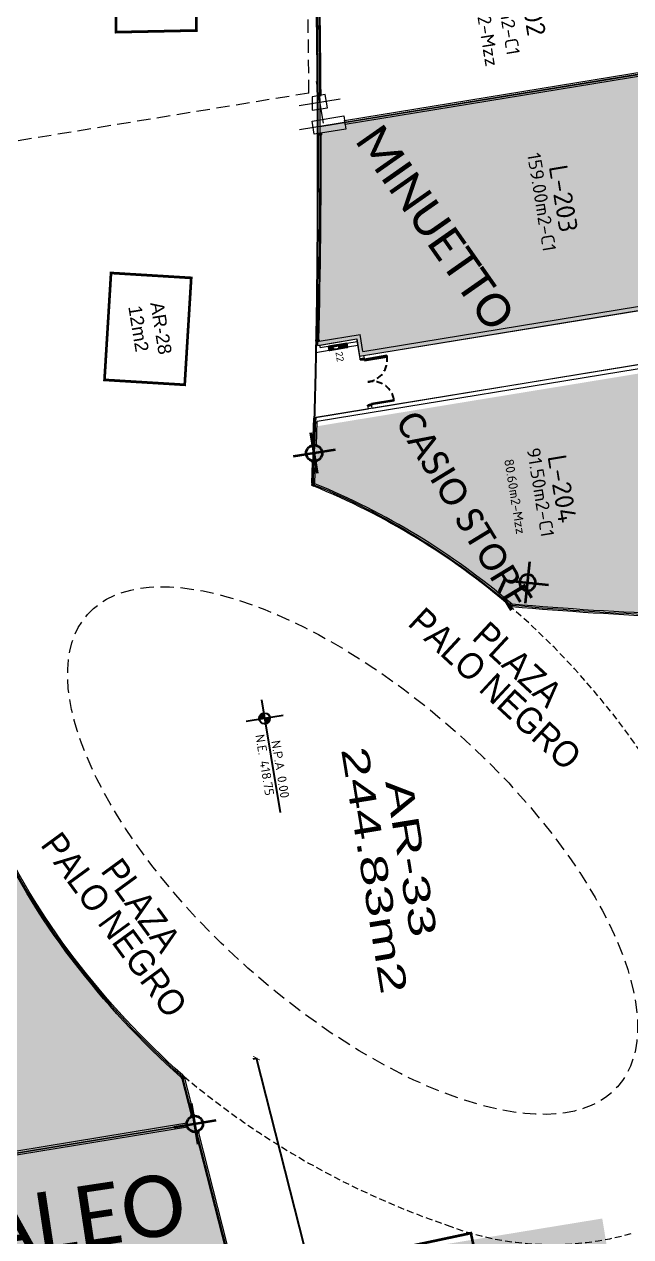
# Model space of a CAD drawing. Header units: metres. Extents: x 2 to 659295185, y -28 to 1124222152.
# Drawn here: x 655544.74 to 655567.38, y 1126294.6 to 1126339.88 of the extents above; entities that cross this region are included whole.
import ezdxf
from ezdxf.enums import TextEntityAlignment as Align

# ---------------------------------------------------------------- set-up
doc = ezdxf.new("R2010")
doc.units = ezdxf.units.M
doc.header["$MEASUREMENT"] = 0
for name, pattern in [('CCSM_C1_CUERPO EL$0$CONTINUA', [0]), ('CCSM_C1_CUERPO EL$0$DASHED', [0.75, 0.5, -0.25]), ('CCSM_C1_CUERPO FM$0$CONTINUA', [0]), ('CCSM_C1_CUERPO FM$0$DASHED', [0.75, 0.5, -0.25]), ('CCSM_C1_CUERPO FM$0$HIDDEN', [0.375, 0.25, -0.125]), ('CONTINUA', [0]), ('DASHDOT', [1, 0.5, -0.25, 0, -0.25]), ('DASHED', [0.75, 0.5, -0.25])]:
    doc.linetypes.add(name, pattern=pattern)
doc.layers.get('0').update_dxf_attribs({"linetype": 'CONTINUOUS'})
for name, color, linetype in [('CCSM_C1_CUERPO CK$0$A-LOCAL ID', 7, 'CONTINUOUS'), ('CCSM_C1_CUERPO CK$0$ID_Nº LOCAL', 7, 'CONTINUOUS'), ('CCSM_C1_CUERPO CK$0$ID_RUBRO', 7, 'CONTINUOUS'), ('CCSM_C1_CUERPO EL$0$A-AREAS COMERCIALES', 151, 'CONTINUOUS'), ('CCSM_C1_CUERPO EL$0$A-FRENTE DE LOCAL', 4, 'CONTINUOUS'), ('CCSM_C1_CUERPO EL$0$A-LOCAL ID', 7, 'CONTINUOUS'), ('CCSM_C1_CUERPO EL$0$A-MARCOS LOCALES', 4, 'CONTINUOUS'), ('CCSM_C1_CUERPO EL$0$A-PARED', 2, 'CCSM_C1_CUERPO EL$0$CONTINUA'), ('CCSM_C1_CUERPO EL$0$A-PROYECCIONES', 5, 'CCSM_C1_CUERPO EL$0$DASHED'), ('CCSM_C1_CUERPO EL$0$ID_AREA EXACTA', 7, 'CONTINUOUS'), ('CCSM_C1_CUERPO EL$0$ID_Nº LOCAL', 7, 'CONTINUOUS'), ('CCSM_C1_CUERPO EL$0$ID_RUBRO', 7, 'CONTINUOUS'), ('CCSM_C1_CUERPO FM$0$A-AREAS COMERCIALES', 151, 'CONTINUOUS'), ('CCSM_C1_CUERPO FM$0$A-EQUIPOS', 9, 'CONTINUOUS'), ('CCSM_C1_CUERPO FM$0$A-FRENTE DE LOCAL', 4, 'CCSM_C1_CUERPO FM$0$CONTINUA'), ('CCSM_C1_CUERPO FM$0$A-LOCAL ID', 7, 'CONTINUOUS'), ('CCSM_C1_CUERPO FM$0$A-MARCOS  LOCALES', 4, 'CCSM_C1_CUERPO FM$0$CONTINUA'), ('CCSM_C1_CUERPO FM$0$A-PARED', 2, 'CCSM_C1_CUERPO FM$0$CONTINUA'), ('CCSM_C1_CUERPO FM$0$A-PROYECCIONES', 5, 'CCSM_C1_CUERPO FM$0$DASHED'), ('CCSM_C1_CUERPO FM$0$A-PUERTA', 5, 'CCSM_C1_CUERPO FM$0$CONTINUA'), ('CCSM_C1_CUERPO FM$0$A-TEXTOS NIVELES', 7, 'CONTINUOUS'), ('CCSM_C1_CUERPO FM$0$ID_AREA EXACTA', 7, 'CONTINUOUS'), ('CCSM_C1_CUERPO FM$0$ID_Nº LOCAL', 7, 'CONTINUOUS'), ('CCSM_C1_CUERPO FM$0$ID_RUBRO', 7, 'CONTINUOUS'), ('CCSM_XREF KIOSKOSE$0$Kiosco General', 154, 'CONTINUOUS'), ('DIVISION EDIFICIOS', 5, 'CONTINUOUS'), ('MESAS DE FERIA', 7, 'CONTINUOUS')]:
    doc.layers.add(name, color=color, linetype=linetype)
for name, color, linetype, lineweight in [('CCSM_C1_CUERPO FM$0$ENUMERACIÓN DE CAJETIN DE EXTINSIÓN', 8, 'CONTINUOUS', 0), ('CCSM_XREF ESTRUCTURA15$0$E-CL-COLUMNA', 2, 'CONTINUOUS', 35), ('CCSM_XREF ESTRUCTURA15$0$E-CM-COLUMNA', 2, 'CONTINUOUS', 35), ('LOCALES ASIGNADOS', 41, 'DASHDOT', 0), ('LOCALES PROPIOS', 101, 'CONTINUA', 0), ('NOMBRES LOCATARIOS', 7, 'CONTINUA', 0)]:
    doc.layers.add(name, color=color, linetype=linetype, lineweight=lineweight)
doc.styles.add('ARIAL', font='txt')
doc.styles.add('B', font='arial.ttf')
doc.styles.add('CCSM_C1_CUERPO CK$0$ROMANS', font='romans__.ttf')
doc.styles.add('CCSM_C1_CUERPO CK$0$sigo', font='arial.ttf', dxfattribs={"width": 0.9})
doc.styles.add('CCSM_C1_CUERPO EL$0$ROMANS', font='romans__.ttf')
doc.styles.add('CCSM_C1_CUERPO FM$0$ROMANS', font='romans__.ttf')
doc.styles.add('CCSM_C1_CUERPO FM$0$Standard', font='txt_____.ttf')
doc.styles.add('CCSM_XREF KIOSKOSE$0$Standard', font='txt')
doc.styles.get("Standard").update_dxf_attribs({"font": 'tahoma.ttf'})
doc.dimstyles.new('ISO-25', dxfattribs={"dimtxt": 2.5, "dimasz": 2.5, "dimexe": 1.25, "dimexo": 0.625, "dimtad": 1, "dimtxsty": 'Standard', "dimcen": 2.5, "dimadec": 0, "dimazin": 0, "dimtfac": 1, "dimtmove": 0, "dimatfit": 3, "dimfxl": 1, "dimarcsym": 0})

# ---------------------------------------------------------------- blocks, each defined once
blk = doc.blocks.new('CCSM_C1_CUERPO EL$0$MARCO LOCAL-COLUMNA')
at = {"layer": 'CCSM_C1_CUERPO EL$0$A-MARCOS LOCALES'}
for points in [[(655585.123, 1126575.588), (655585.173, 1126575.588), (655585.173, 1126575.488), (655585.123, 1126575.488)], [(655585.128, 1126575.583), (655585.168, 1126575.583), (655585.168, 1126575.493), (655585.128, 1126575.493)]]:
    blk.add_lwpolyline(points, close=True, dxfattribs=at)
blk = doc.blocks.new('CCSM_C1_CUERPO EL$0$IDENT LOCAL')
at = {"style": 'CCSM_C1_CUERPO EL$0$ROMANS'}
for tag, height, p in [('NºLOCAL', 0.7, (0.201, 1.671)), ('AREA-EXACTA', 0.5, (0, 0.85)), ('RUBRO', 0.35, (0, 0)), ('USO', 0.35, (0, -0.85))]:
    blk.add_attdef(tag, text='', height=height, dxfattribs=at).set_placement(p, align=Align.BOTTOM_CENTER)
blk = doc.blocks.new('CCSM_C1_CUERPO FM$0$FRENTE DE LOCAL2')
for points in [[(-0.05, -0.05), (-0.05, 0), (0.05, 0), (0.05, -0.05)], [(-0.045, -0.045), (-0.045, -0.005), (0.045, -0.005), (0.045, -0.045)]]:
    blk.add_lwpolyline(points, close=True)
blk = doc.blocks.new('CCSM_C1_CUERPO FM$0$A$C53A11516')
for p, q in [((-1.955, 0.985), (-1.955, 0.135)), ((-1.955, 0.985), (-1.915, 0.985)), ((-1.915, 0.135), (-1.915, 0.985)), ((-0.285, 0.135), (-0.285, 0.985)), ((-0.245, 0.985), (-0.285, 0.985)), ((-0.245, 0.985), (-0.245, 0.135)), ((-2, 0.12), (-1.985, 0.12)), ((-1.985, 0.12), (-1.985, 0.135)), ((-1.985, 0.135), (-1.96, 0.135)), ((-1.96, 0.135), (-1.96, 0.09)), ((-1.96, 0.09), (-1.95, 0.09)), ((-1.95, 0.09), (-1.96, -0.015)), ((-1.955, 0.135), (-1.915, 0.135)), ((-0.245, 0.135), (-0.285, 0.135)), ((-0.25, 0.09), (-0.24, -0.015)), ((-0.24, 0.09), (-0.25, 0.09)), ((-0.24, 0.135), (-0.24, 0.09)), ((-0.215, 0.135), (-0.24, 0.135)), ((-0.215, 0.12), (-0.215, 0.135)), ((-0.2, 0.12), (-0.215, 0.12)), ((-2, 0), (-1.985, 0)), ((-1.985, 0), (-1.985, -0.015)), ((-1.985, -0.015), (-1.96, -0.015)), ((-0.215, -0.015), (-0.24, -0.015)), ((-0.2, 0), (-0.215, 0)), ((-0.215, 0), (-0.215, -0.015))]:
    blk.add_line(p, q)
at = {"color": 8, "linetype": 'CCSM_C1_CUERPO FM$0$HIDDEN'}
for centre, start, end in [((-1.915, 0.169), 357.5915, 90), ((-0.285, 0.169), 90, 182.4085)]:
    blk.add_arc(centre, 0.816, start, end, dxfattribs=at)
blk = doc.blocks.new('CCSM_C1_CUERPO FM$0$nivel para plantas')
h = blk.add_hatch(color=251)
h.paths.add_polyline_path([(0.2, 0, 0.414214), (0, 0.2), (0, 0)])
h.paths.add_polyline_path([(0, 0), (-0.2, 0, 0.414214), (0, -0.2)])
at = {"color": 251}
blk.add_line((-0.7, 0), (3.56, 0), dxfattribs=at)
blk.add_lwpolyline([(0, 0.7), (0, 0), (0, -0.7)], dxfattribs=at)
blk.add_circle((0, 0), 0.2, dxfattribs=at)
at = {"char_height": 0.34, "attachment_point": 1, "style": 'CCSM_C1_CUERPO FM$0$Standard'}
for s, insert, width in [('{\\Fromans|c0;\\C7;N.P.A 0.00}', (0.877, 0.444), 2.70141), ('{\\Fromans|c0;N.E. 418.75}', (0.56, -0.104), 3.02544)]:
    blk.add_mtext(s, dxfattribs=dict(at, insert=insert, width=width))
blk = doc.blocks.new('CCSM_C1_CUERPO FM$0$CAJA DE MANGUERA')
for points in [[(0.444, 0.073), (0.473, -0.106), (0.44, -0.111), (0.417, 0.034), (-0.406, -0.1), (-0.382, -0.246), (-0.415, -0.251), (-0.444, -0.073)], [(0.417, 0.034), (0.44, -0.111), (-0.382, -0.246), (-0.406, -0.1)], [(0.299, 0.008), (0.393, -0.108), (0.246, -0.132)], [(-0.378, -0.123), (-0.288, -0.201), (-0.303, -0.111), (-0.363, -0.214)]]:
    blk.add_lwpolyline(points, close=True)
for points in [[(-0.295, -0.156), (-0.019, -0.111), (-0.012, -0.152)], [(-0.248, -0.149), (-0.241, -0.193)], [(-0.196, -0.14), (-0.189, -0.185)], [(-0.151, -0.133), (-0.144, -0.177)], [(-0.107, -0.125), (-0.1, -0.17)], [(-0.062, -0.118), (-0.055, -0.163)]]:
    blk.add_lwpolyline(points)
blk = doc.blocks.new('CCSM_C1_CUERPO FM$0$IDENT LOCAL')
at = {"style": 'CCSM_C1_CUERPO FM$0$ROMANS'}
for tag, height, p in [('NºLOCAL', 0.7, (0, 1.514)), ('AREA-EXACTA', 0.5, (0, 0.85)), ('RUBRO', 0.35, (0, 0)), ('USO', 0.35, (0, -0.85))]:
    blk.add_attdef(tag, text='', height=height, dxfattribs=at).set_placement(p, align=Align.BOTTOM_CENTER)
blk = doc.blocks.new('CCSM_XREF ESTRUCTURA15$0$CCSM_COLUM REDONDA')
at = {"color": 5}
for p, q in [((0, 0.774), (0, -0.774)), ((-0.789, 0), (0.789, 0))]:
    blk.add_line(p, q, dxfattribs=at)
blk.add_circle((0, 0), 0.3)
blk = doc.blocks.new('CCSM_C1_CUERPO CK$0$IDENT LOCAL')
at = {"style": 'CCSM_C1_CUERPO CK$0$ROMANS'}
for tag, height, p in [('AREA-EXACTA', 0.5, (0.869, 0.18)), ('NºLOCAL', 0.7, (1.954, 0.057)), ('RUBRO', 0.35, (0, 0)), ('USO', 0.35, (-0.839, -0.137))]:
    blk.add_attdef(tag, text='', height=height, rotation=279.30845, dxfattribs=at).set_placement(p, align=Align.BOTTOM_CENTER)
blk = doc.blocks.new('_ArchTick')
at = {"color": 0, "linetype": 'ByBlock', "const_width": 0.15}
blk.add_lwpolyline([(-0.5, -0.5), (0.5, 0.5)], dxfattribs=at)
blk = doc.blocks.new('*D2149')
at = {"layer": 'MESAS DE FERIA', "color": 0, "lineweight": -2, "transparency": 16777216}
for p, q in [((655553.286, 1126301.24), (655553.426, 1126301.276)), ((655569.975, 1126236.264), (655553.407, 1126301.271)), ((655569.854, 1126236.233), (655569.994, 1126236.269))]:
    blk.add_line(p, q, dxfattribs=at)
at = {"layer": 'MESAS DE FERIA', "color": 0, "lineweight": -2, "transparency": 16777216, "xscale": 0.2, "yscale": 0.2, "zscale": 0.2}
for p, rotation in [((655553.407, 1126301.271), 104.2984880447037), ((655569.975, 1126236.264), 284.2984880447037)]:
    blk.add_blockref('_ArchTick', p, dxfattribs=dict(at, rotation=rotation))
at = {"layer": 'MESAS DE FERIA', "color": 0, "transparency": 16777216, "insert": (655562.014, 1126268.85), "char_height": 0.4, "attachment_point": 5, "rotation": 284.2985, "style": 'ARIAL'}
blk.add_mtext('67,09', dxfattribs=at)
blk = doc.blocks.new('sectoresd')
at = {"layer": 'DIVISION EDIFICIOS', "ltscale": 0.005, "insert": (655563.727, 1126294.153), "char_height": 10.3047, "width": 148.24864, "attachment_point": 5, "rotation": 279.3085, "style": 'B'}
blk.add_mtext('{\\fCentury Gothic|b0|i0|c0|p34;M}', dxfattribs=at)

msp = doc.modelspace()

# ---------------------------------------------------------------- hatches: boundary and pattern name
at = {"layer": 'LOCALES ASIGNADOS'}
h = msp.add_hatch(color=256, dxfattribs=at)
edge = h.paths.add_edge_path()
edge.add_arc((219491.1056, 1054914.3756), 441878.9229, 9.308049718, 9.309563548, ccw=False)
edge.add_line((655551.8097, 1126384.9626), (655564.5398, 1126387.0492))
edge.add_line((655564.5398, 1126387.0492), (655562.5867, 1126398.9652))
edge.add_line((655562.5867, 1126398.9652), (655552.3922, 1126397.2942))
edge.add_line((655552.3922, 1126397.2942), (655552.4569, 1126396.8995))
edge.add_line((655552.4569, 1126396.8995), (655549.9212, 1126396.4839))
h = msp.add_hatch(color=256, dxfattribs=at)
edge = h.paths.add_edge_path()
edge.add_line((655527.1552, 1126387.0016), (655538.9973, 1126388.9427))
edge.add_arc((823018.0965, 1153841.5836), 169714.1602, 189.306932041, 189.308957667, ccw=False)
edge.add_line((655538.0268, 1126394.8637), (655526.1848, 1126392.9226))
edge.add_line((655526.1848, 1126392.9226), (655527.1552, 1126387.0016))
h.paths.add_polyline_path([(655539.9677, 1126383.0216), (655538.9972, 1126388.9427), (655527.1552, 1126387.0017), (655528.1257, 1126381.0806)])
h = msp.add_hatch(color=256, dxfattribs=at)
edge = h.paths.add_edge_path()
edge.add_line((655551.1062, 1126298.8145), (655550.6588, 1126300.5608))
edge.add_arc((655571.2475, 1126323.7686), 31.0242, 217.27656, 228.42229, ccw=False)
edge.add_arc((655567.1626, 1126320.7728), 25.9594, 203.9575, 217.47569, ccw=False)
edge.add_line((655543.4396, 1126310.2317), (655532.6959, 1126305.596))
edge.add_arc((655815.9766, 1126429.1483), 309.052, 203.105828, 203.564314, ccw=False)
edge.add_line((655531.7163, 1126307.8668), (655522.794, 1126304.1117))
edge.add_arc((603859.0704, 1103270.5705), 56565.7525, 24.01875684, 24.0290273, ccw=False)
edge.add_line((655526.922, 1126294.8505), (655551.1062, 1126298.8145))
h = msp.add_hatch(color=256, dxfattribs=at)
edge = h.paths.add_edge_path()
edge.add_line((655542.2592, 1126283.1775), (655541.4492, 1126288.1193))
edge.add_line((655541.4492, 1126288.1193), (655553.3468, 1126290.0694))
edge.add_line((655553.3468, 1126290.0694), (655551.1062, 1126298.8145))
edge.add_line((655551.1062, 1126298.8145), (655526.922, 1126294.8505))
edge.add_arc((658386.4635, 1127639.4491), 3159.8929, 205.1836031, 205.4476937)
edge.add_line((655533.1499, 1126281.6844), (655542.2592, 1126283.1775))
at = {"layer": 'LOCALES PROPIOS'}
for points in [[(655571.5612, 1126338.6476), (655555.7719, 1126336.0596, -0.0062297), (655555.6838, 1126327.8877), (655557.1548, 1126328.1288), (655557.2599, 1126327.4874), (655572.9684, 1126330.0621)], [(655568.4103, 1126326.959), (655555.5969, 1126324.8588), (655555.5169, 1126322.6971), (655556.2544, 1126322.3885), (655556.6876, 1126322.194), (655557.0668, 1126322.0155), (655557.4619, 1126321.8211), (655557.7705, 1126321.6631), (655558.1959, 1126321.4362), (655558.8314, 1126321.0771), (655559.5021, 1126320.6709), (655559.8524, 1126320.4487), (655560.1498, 1126320.2547), (655560.6927, 1126319.8871), (655561.0071, 1126319.6661), (655561.5971, 1126319.2346), (655562.2781, 1126318.7078), (655562.9052, 1126318.194), (655569.1612, 1126317.7935), (655569.3052, 1126321.4993)]]:
    msp.add_hatch(color=101, dxfattribs=at).paths.add_polyline_path(points)

# ---------------------------------------------------------------- linework, layer by layer
at = {"layer": 'CCSM_C1_CUERPO EL$0$A-AREAS COMERCIALES', "lineweight": 5}
msp.add_lwpolyline([(655571.5612, 1126338.6473), (655570.4715, 1126345.2962), (655555.6821, 1126342.8722, -0.0054582), (655555.7719, 1126336.0596)], format="xyb", close=True, dxfattribs=at)
at = {"layer": 'CCSM_C1_CUERPO EL$0$A-FRENTE DE LOCAL', "lineweight": 5}
for centre, radius, start, end in [((655243.9213, 1126335.3621), 311.8012, 0.352767, 1.356063), ((655244.0555, 1126335.3647), 311.767, 0.352427, 1.356181)]:
    msp.add_arc(centre, radius, start, end, dxfattribs=at)
at = {"layer": 'CCSM_C1_CUERPO EL$0$A-PARED', "lineweight": 5}
for p, q in [((655634.3769, 1126338.1007), (655557.7314, 1126325.5379)), ((655568.308, 1126327.1195), (655555.678, 1126325.0493)), ((655557.5834, 1126325.5137), (655555.5324, 1126325.1775))]:
    msp.add_line(p, q, dxfattribs=at)
msp.add_lwpolyline([(655571.3024, 1126338.6811), (655571.3266, 1126338.5331), (655556.7215, 1126336.1392), (655556.6973, 1126336.2872)], close=True, dxfattribs=at)
at = {"layer": 'CCSM_C1_CUERPO EL$0$A-PROYECCIONES', "lineweight": 5}
msp.add_lwpolyline([(655555.3669, 1126337.3102), (655544.1699, 1126335.4749, 0.0398086), (655540.3564, 1126383.1215), (655538.4858, 1126394.5335), (655549.539, 1126396.3452), (655551.4152, 1126384.8986, -0.0382915)], format="xyb", close=True, dxfattribs=at)
at = {"layer": 'CCSM_C1_CUERPO FM$0$A-AREAS COMERCIALES', "lineweight": 5}
for points in [[(655557.2599, 1126327.4874), (655572.9684, 1126330.0621), (655571.5612, 1126338.6476), (655555.7719, 1126336.0596, -0.0062297), (655555.6838, 1126327.8877), (655557.1548, 1126328.1288), (655557.2599, 1126327.4874)], [(655527.0883, 1126294.8777), (655551.1062, 1126298.8145), (655550.6588, 1126300.5608, -0.0486708), (655546.5609, 1126304.9784, -0.0590528), (655543.4396, 1126310.2317), (655532.6959, 1126305.596, 0.0026281), (655531.7101, 1126307.8642), (655522.9288, 1126304.1665), (655527.0883, 1126294.8777)]]:
    msp.add_lwpolyline(points, format="xyb", dxfattribs=at)
msp.add_lwpolyline([(655569.1614, 1126317.7981), (655569.3052, 1126321.4993), (655568.3578, 1126327.2797), (655555.6185, 1126325.1916, 0.0019969), (655555.5169, 1126322.6971, -0.0438284), (655559.3899, 1126320.7406, -0.0366341), (655562.9052, 1126318.194, 0.0132526)], format="xyb", close=True, dxfattribs=at)
msp.add_lwpolyline([(655533.1488, 1126281.6843), (655542.2592, 1126283.1775), (655541.4492, 1126288.1193), (655553.3468, 1126290.0694), (655551.1062, 1126298.8145), (655527.0883, 1126294.8777), (655533.3378, 1126281.7152)], dxfattribs=at)
at = {"layer": 'CCSM_C1_CUERPO FM$0$A-FRENTE DE LOCAL', "lineweight": 5}
for p, q in [((655555.469, 1126322.75), (655555.4989, 1126323.5172)), ((655555.5988, 1126323.5134), (655555.5678, 1126322.746)), ((655550.6227, 1126300.4999), (655550.9706, 1126299.1423)), ((655550.7196, 1126300.5247), (655551.0675, 1126299.167)), ((655551.1446, 1126298.463), (655553.2534, 1126290.1952)), ((655551.2415, 1126298.4877), (655553.3503, 1126290.2199))]:
    msp.add_line(p, q, dxfattribs=at)
for points in [[(655550.5882, 1126300.5566, -0.0482666), (655546.5212, 1126304.9481, -0.0572338), (655543.4483, 1126310.083, -0.0577025)], [(655550.6546, 1126300.6312, -0.0482508), (655546.6006, 1126305.0088, -0.0572344), (655543.5394, 1126310.1242, -0.0577042)]]:
    msp.add_lwpolyline(points, format="xyb", dxfattribs=at)
for centre, radius, start, end in [((655247.613, 1126335.3095), 308.1097, 358.659333, 0.081563), ((655248.1883, 1126335.3034), 307.6345, 358.658166, 0.082842), ((655545.388, 1126297.7832), 26.8457, 49.47031, 67.76899), ((655545.4039, 1126297.8054), 26.9185, 49.46775, 67.78388), ((655573.4305, 1126435.0777), 117.4067, 264.878234, 267.84693), ((655573.4087, 1126434.7355), 116.9639, 264.873849, 267.851341)]:
    msp.add_arc(centre, radius, start, end, dxfattribs=at)
at = {"layer": 'CCSM_C1_CUERPO FM$0$A-MARCOS  LOCALES', "lineweight": 5}
for points in [[(655555.582, 1126322.7258), (655555.5689, 1126322.746), (655555.469, 1126322.75), (655555.4655, 1126322.6648), (655555.5447, 1126322.633)], [(655555.5763, 1126322.7252), (655555.5661, 1126322.7411), (655555.4738, 1126322.7448), (655555.4707, 1126322.6681), (655555.5419, 1126322.6395)], [(655562.9581, 1126318.2394), (655562.8976, 1126318.2645), (655562.8334, 1126318.1878), (655562.8838, 1126318.1457), (655562.9492, 1126318.1398)], [(655562.9528, 1126318.2362), (655562.8991, 1126318.2585), (655562.8405, 1126318.1884), (655562.8858, 1126318.1505), (655562.9447, 1126318.1453)], [(655550.5882, 1126300.5566), (655550.6227, 1126300.4999), (655550.7196, 1126300.5247), (655550.7034, 1126300.588), (655550.6546, 1126300.6312)], [(655550.5944, 1126300.556), (655550.6251, 1126300.5056), (655550.7135, 1126300.5283), (655550.6989, 1126300.5853), (655550.655, 1126300.6242)]]:
    msp.add_lwpolyline(points, close=True, dxfattribs=at)
at = {"layer": 'CCSM_C1_CUERPO FM$0$A-PARED', "lineweight": 5}
for p, q in [((655557.3837, 1126327.6596), (655572.8701, 1126330.198)), ((655557.4079, 1126327.5116), (655573.9306, 1126330.2198)), ((655555.6232, 1126327.6285), (655555.6378, 1126328.0507)), ((655555.7431, 1126328.0494), (655555.6378, 1126328.0507)), ((655555.7431, 1126328.0494), (655557.2785, 1126328.3011)), ((655555.7828, 1126327.9039), (655557.1548, 1126328.1288)), ((655557.3837, 1126327.6596), (655557.2785, 1126328.3011)), ((655555.6232, 1126327.6285), (655556.1214, 1126327.7101)), ((655555.7794, 1126327.8061), (655556.7781, 1126327.9698)), ((655555.7794, 1126327.8061), (655555.7828, 1126327.9039)), ((655556.1214, 1126327.7101), (655556.0971, 1126327.8582)), ((655557.7152, 1126325.6366), (655557.5672, 1126325.6124)), ((655557.5672, 1126325.6124), (655557.5834, 1126325.5137)), ((655557.7314, 1126325.5379), (655557.7152, 1126325.6366)), ((655555.5324, 1126325.1775), (655555.4971, 1126324.1579)), ((655555.647, 1126324.1527), (655555.678, 1126325.0493))]:
    msp.add_line(p, q, dxfattribs=at)
for points in [[(655571.3024, 1126338.6811), (655571.3266, 1126338.5331), (655556.7215, 1126336.1392), (655556.6973, 1126336.2873)], [(655557.1703, 1126328.0341), (655557.1945, 1126327.886), (655556.8024, 1126327.8218), (655556.7781, 1126327.9698)]]:
    msp.add_lwpolyline(points, close=True, dxfattribs=at)
for points in [[(655557.4079, 1126327.5116), (655557.4241, 1126327.4129), (655557.2761, 1126327.3887), (655557.1548, 1126328.1288)], [(655550.8074, 1126298.8415), (655539.0055, 1126296.9071)], [(655550.8316, 1126298.6935), (655539.0297, 1126296.759)]]:
    msp.add_lwpolyline(points, dxfattribs=at)
at = {"layer": 'CCSM_C1_CUERPO FM$0$A-PROYECCIONES', "lineweight": 5, "ltscale": 0.5}
for points in [[(655562.8838, 1126318.1457, -0.1533938), (655572.0662, 1126303.2126, -1.8485057)], [(655550.7034, 1126300.588, 0.0928742), (655560.524, 1126295.0322, 0.1630316), (655567.4594, 1126294.7387)]]:
    msp.add_lwpolyline(points, format="xyb", dxfattribs=at)
at = {"layer": 'CCSM_XREF ESTRUCTURA15$0$E-CL-COLUMNA', "color": 5, "lineweight": 5}
for p, q in [((655555.6409, 1126337.7495), (655555.8961, 1126336.1926)), ((655555.005, 1126336.8459), (655556.5319, 1126337.0962))]:
    msp.add_line(p, q, dxfattribs=at)
at = {"layer": 'CCSM_XREF ESTRUCTURA15$0$E-CL-COLUMNA', "lineweight": 5}
msp.add_lwpolyline([(655555.4839, 1126336.6711), (655556.0556, 1126336.7648), (655555.9747, 1126337.2582), (655555.4813, 1126337.1773)], close=True, dxfattribs=at)
at = {"layer": 'CCSM_XREF ESTRUCTURA15$0$E-CM-COLUMNA', "color": 5, "lineweight": 5}
msp.add_line((655557.2261, 1126336.2979), (655555.0084, 1126335.9344), dxfattribs=at)
at = {"layer": 'CCSM_XREF ESTRUCTURA15$0$E-CM-COLUMNA', "lineweight": 5}
msp.add_lwpolyline([(655556.7498, 1126335.9665), (655555.5656, 1126335.7724), (655555.4847, 1126336.2658), (655556.6689, 1126336.4599)], close=True, dxfattribs=at)
at = {"layer": 'CCSM_XREF KIOSKOSE$0$Kiosco General', "linetype": 'DASHED', "lineweight": 5, "const_width": 0.1}
for points in [[(655551.1683, 1126339.6495), (655548.169, 1126339.5878), (655548.0867, 1126343.5869), (655551.086, 1126343.6487)], [(655550.7282, 1126326.4182), (655550.9721, 1126330.4107), (655547.9777, 1126330.5937), (655547.7337, 1126326.6012)], [(655562.2442, 1126290.8226), (655561.4123, 1126294.7352), (655558.4779, 1126294.1113), (655559.3097, 1126290.1987)]]:
    msp.add_lwpolyline(points, close=True, dxfattribs=at)
at = {"layer": 'CCSM_XREF KIOSKOSE$0$Kiosco General', "linetype": 'DASHED', "lineweight": 5}
msp.add_ellipse((655556.997, 1126309.0244), major_axis=(-9.8923, 8.8196), ratio=0.4437073, dxfattribs=at)
at = {"layer": 'MESAS DE FERIA'}
msp.add_arc((655191.3752, 1126334.5231), 364.3268, 358.138152, 12.175695, dxfattribs=at)

# ---------------------------------------------------------------- block references
at = {"color": 0}
msp.add_blockref('sectoresd', (-1.7491, -4.253), dxfattribs=at)
at = {"layer": 'CCSM_C1_CUERPO CK$0$A-LOCAL ID', "lineweight": 5}
ref = msp.add_blockref('CCSM_C1_CUERPO CK$0$IDENT LOCAL', (655561.5874, 1126314.2788), dxfattribs=dict(at, xscale=0.750000000047955, yscale=0.750000000047955, zscale=0.750000000047955, rotation=317.198159682512))
ref.add_attrib('NºLOCAL', 'PLAZA', dxfattribs={"layer": 'CCSM_C1_CUERPO CK$0$ID_Nº LOCAL', "color": 0, "height": 0.975, "rotation": 317.19816, "style": 'CCSM_C1_CUERPO CK$0$sigo', "width": 0.9}).set_placement((655562.6321, 1126315.4069), align=Align.BOTTOM_CENTER)
ref.add_attrib('RUBRO', 'PALO NEGRO', dxfattribs={"layer": 'CCSM_C1_CUERPO CK$0$ID_RUBRO', "height": 0.975, "rotation": 317.19816, "style": 'CCSM_C1_CUERPO CK$0$sigo', "width": 0.9}).set_placement((655561.7889, 1126314.4964), align=Align.BOTTOM_CENTER)
ref = msp.add_blockref('CCSM_C1_CUERPO CK$0$IDENT LOCAL', (655547.2303, 1126305.6167), dxfattribs=dict(at, xscale=0.750000000022336, yscale=0.750000000022336, zscale=0.750000000022336, rotation=306.1712687960908))
ref.add_attrib('NºLOCAL', 'PLAZA', dxfattribs={"layer": 'CCSM_C1_CUERPO CK$0$ID_Nº LOCAL', "color": 0, "height": 0.975, "rotation": 306.17127, "style": 'CCSM_C1_CUERPO CK$0$sigo', "width": 0.9}).set_placement((655548.4715, 1126306.5241), align=Align.BOTTOM_CENTER)
ref.add_attrib('RUBRO', 'PALO NEGRO', dxfattribs={"layer": 'CCSM_C1_CUERPO CK$0$ID_RUBRO', "height": 0.975, "rotation": 306.17127, "style": 'CCSM_C1_CUERPO CK$0$sigo', "width": 0.9}).set_placement((655547.4697, 1126305.7917), align=Align.BOTTOM_CENTER)
at = {"layer": 'CCSM_C1_CUERPO EL$0$A-LOCAL ID', "lineweight": 5}
ref = msp.add_blockref('CCSM_C1_CUERPO EL$0$IDENT LOCAL', (655561.4425, 1126340.5336), dxfattribs=dict(at, rotation=279.3084512864317))
ref.add_attrib('AREA-EXACTA', ' 104.30m2-C1', dxfattribs={"layer": 'CCSM_C1_CUERPO EL$0$ID_AREA EXACTA', "height": 0.5, "rotation": 279.30845, "style": 'CCSM_C1_CUERPO EL$0$ROMANS'}).set_placement((655562.2813, 1126340.6711), align=Align.BOTTOM_CENTER)
ref.add_attrib('RUBRO', ' 104.30m2-Mzz', dxfattribs={"layer": 'CCSM_C1_CUERPO EL$0$ID_RUBRO', "height": 0.5, "rotation": 279.30845, "style": 'CCSM_C1_CUERPO EL$0$ROMANS'}).set_placement((655561.4425, 1126340.5336), align=Align.BOTTOM_CENTER)
ref.add_attrib('NºLOCAL', 'L-202', dxfattribs={"layer": 'CCSM_C1_CUERPO EL$0$ID_Nº LOCAL', "height": 0.7, "rotation": 279.30845, "style": 'CCSM_C1_CUERPO EL$0$ROMANS'}).set_placement((655563.1241, 1126340.6051), align=Align.BOTTOM_CENTER)
at = {"layer": 'CCSM_C1_CUERPO EL$0$A-MARCOS LOCALES', "lineweight": 5, "xscale": -1, "rotation": 270.2985088984508}
msp.add_blockref('CCSM_C1_CUERPO EL$0$MARCO LOCAL-COLUMNA', (-467588.9228, 464891.6165), dxfattribs=at)
at = {"layer": 'CCSM_C1_CUERPO FM$0$A-EQUIPOS', "lineweight": 5, "xscale": -0.7667190468194066, "yscale": 0.7667190465144813, "zscale": 0.7667190465888243, "rotation": 18.61695368190942}
msp.add_blockref('CCSM_C1_CUERPO FM$0$CAJA DE MANGUERA', (655556.4394, 1126327.9029), dxfattribs=at)
at = {"layer": 'CCSM_C1_CUERPO FM$0$A-LOCAL ID', "lineweight": 5}
ref = msp.add_blockref('CCSM_C1_CUERPO FM$0$IDENT LOCAL', (655562.8214, 1126333.0394), dxfattribs=dict(at, rotation=279.3084512403557))
ref.add_attrib('AREA-EXACTA', '159.00m2-C1', dxfattribs={"layer": 'CCSM_C1_CUERPO FM$0$ID_AREA EXACTA', "height": 0.5, "rotation": 279.30845, "style": 'CCSM_C1_CUERPO FM$0$ROMANS'}).set_placement((655563.6602, 1126333.1769), align=Align.BOTTOM_CENTER)
ref.add_attrib('NºLOCAL', 'L-203', dxfattribs={"layer": 'CCSM_C1_CUERPO FM$0$ID_Nº LOCAL', "height": 0.7, "rotation": 279.30845, "style": 'CCSM_C1_CUERPO FM$0$ROMANS'}).set_placement((655564.3152, 1126333.2843), align=Align.BOTTOM_CENTER)
ref = msp.add_blockref('CCSM_C1_CUERPO FM$0$IDENT LOCAL', (655562.7769, 1126322.2012), dxfattribs=dict(at, rotation=279.3084512403557))
ref.add_attrib('AREA-EXACTA', '91.50m2-C1', dxfattribs={"layer": 'CCSM_C1_CUERPO FM$0$ID_AREA EXACTA', "height": 0.5, "rotation": 279.30845, "style": 'CCSM_C1_CUERPO FM$0$ROMANS'}).set_placement((655563.6157, 1126322.3387), align=Align.BOTTOM_CENTER)
ref.add_attrib('RUBRO', '80.60m2-Mzz', dxfattribs={"layer": 'CCSM_C1_CUERPO FM$0$ID_RUBRO', "height": 0.35, "rotation": 279.30845, "style": 'CCSM_C1_CUERPO FM$0$ROMANS'}).set_placement((655562.7769, 1126322.2012), align=Align.BOTTOM_CENTER)
ref.add_attrib('NºLOCAL', 'L-204', dxfattribs={"layer": 'CCSM_C1_CUERPO FM$0$ID_Nº LOCAL', "height": 0.7, "rotation": 279.30845, "style": 'CCSM_C1_CUERPO FM$0$ROMANS'}).set_placement((655564.2707, 1126322.446), align=Align.BOTTOM_CENTER)
at = {"layer": 'CCSM_C1_CUERPO FM$0$A-MARCOS  LOCALES', "lineweight": 5}
for p, rotation in [((655555.7724, 1126335.7982), 0.07287277532745093), ((655555.6878, 1126328.0501), 179.3084511685242), ((655555.5508, 1126323.5652), 357.8183691412895), ((655551.0191, 1126299.1546), 14.30845127649011), ((655551.1806, 1126298.5238), 14.30845127649011)]:
    msp.add_blockref('CCSM_C1_CUERPO FM$0$FRENTE DE LOCAL2', p, dxfattribs=dict(at, rotation=rotation))
at = {"layer": 'CCSM_C1_CUERPO FM$0$A-PUERTA', "lineweight": 5, "rotation": 279.3084512403557}
msp.add_blockref('CCSM_C1_CUERPO FM$0$A$C53A11516', (655557.6144, 1126325.4174), dxfattribs=at)
at = {"layer": 'CCSM_C1_CUERPO FM$0$A-TEXTOS NIVELES', "lineweight": 5, "rotation": 279.3084512052866}
msp.add_blockref('CCSM_C1_CUERPO FM$0$nivel para plantas', (655553.7104, 1126313.9592), dxfattribs=at)
at = {"layer": 'CCSM_XREF ESTRUCTURA15$0$E-CM-COLUMNA', "lineweight": 5}
for p, rotation in [((655555.562, 1126323.865), 189.3084512261123), ((655551.1062, 1126298.8144), 189.3084512403557)]:
    msp.add_blockref('CCSM_XREF ESTRUCTURA15$0$CCSM_COLUM REDONDA', p, dxfattribs=dict(at, rotation=rotation))
at = {"layer": 'CCSM_XREF ESTRUCTURA15$0$E-CM-COLUMNA', "lineweight": 5, "xscale": -1, "rotation": 173.9888363547752}
msp.add_blockref('CCSM_XREF ESTRUCTURA15$0$CCSM_COLUM REDONDA', (655563.5284, 1126319.0307), dxfattribs=at)

# ---------------------------------------------------------------- texts
at = {"layer": 'CCSM_C1_CUERPO FM$0$ENUMERACIÓN DE CAJETIN DE EXTINSIÓN', "lineweight": 5, "insert": (655556.6186, 1126327.6783), "char_height": 0.26688, "width": 0.015658, "attachment_point": 1, "rotation": 279.2592, "style": 'CCSM_C1_CUERPO FM$0$ROMANS'}
msp.add_mtext('22', dxfattribs=at)
at = {"layer": 'CCSM_XREF KIOSKOSE$0$Kiosco General', "lineweight": 5, "style": 'ARIAL', "width": 1.5}
for s, p in [('244.83m2', (655556.5636, 1126312.8084)), ('AR-33', (655558.2148, 1126311.596))]:
    msp.add_text(s, height=1, rotation=279.308, dxfattribs=at).set_placement(p)
at = {"layer": 'CCSM_XREF KIOSKOSE$0$Kiosco General', "lineweight": 5, "insert": (655549.9354, 1126329.5521), "char_height": 0.2, "width": 7.561207, "attachment_point": 1, "rotation": 279.308, "style": 'CCSM_XREF KIOSKOSE$0$Standard'}
msp.add_mtext('\\pt2.6;{\\fArial|b0|i0|c0|p34;\\H2.5x;AR-28 \\P12m2}', dxfattribs=at)
at = {"layer": 'NOMBRES LOCATARIOS', "attachment_point": 1}
for s, width, insert, char_height, rotation in [('{\\fCalibri|b0|i0|c0|p34;\\C7;MINUETTO}', 7.388294, (655558.073, 1126336.2644, 526.7868), 1.252272, 305.03722), ('{\\fCalibri|b0|i0|c0|p34;\\C7;CASIO STORE}', 12.716055, (655559.4239, 1126325.5583, 420.665), 1, 301.34863), ('{\\fCalibri|b0|i0|c0|p34;\\C7;VALEO}', 12.716055, (655540.915, 1126295.5979, 639.7735), 2.3, 8.56427)]:
    msp.add_mtext_dynamic_manual_height_columns(s, width=width, gutter_width=25, heights=[0], dxfattribs=dict(at, insert=insert, char_height=char_height, rotation=rotation))

# ---------------------------------------------------------------- dimensions: what is measured, and where the dimension line sits
at = {"layer": 'MESAS DE FERIA'}
dim = msp.add_aligned_dim(p1=(655567.2907, 1126235.5798), p2=(655550.7225, 1126300.5867), distance=-2.7701, dimstyle='ISO-25', override={"dimtxt": 0.4, "dimasz": 0.2, "dimexe": 0.02, "dimexo": 0.4, "dimgap": 0.1, "dimzin": 1, "dimtxsty": 'ARIAL', "dimblk": 'ArchTick', "dimadec": 3, "dimtix": 1, "dimtmove": 2, "dimldrblk": 'ArchTick', "dimfxl": 0.125, "dimfxlon": 1, "dimarcsym": 1}, dxfattribs=at)
dim.commit()
dim.dimension.update_dxf_attribs({"geometry": '*D2149', "text_midpoint": (655562.0139, 1126268.8497)})

doc.saveas('drawing.dxf')
